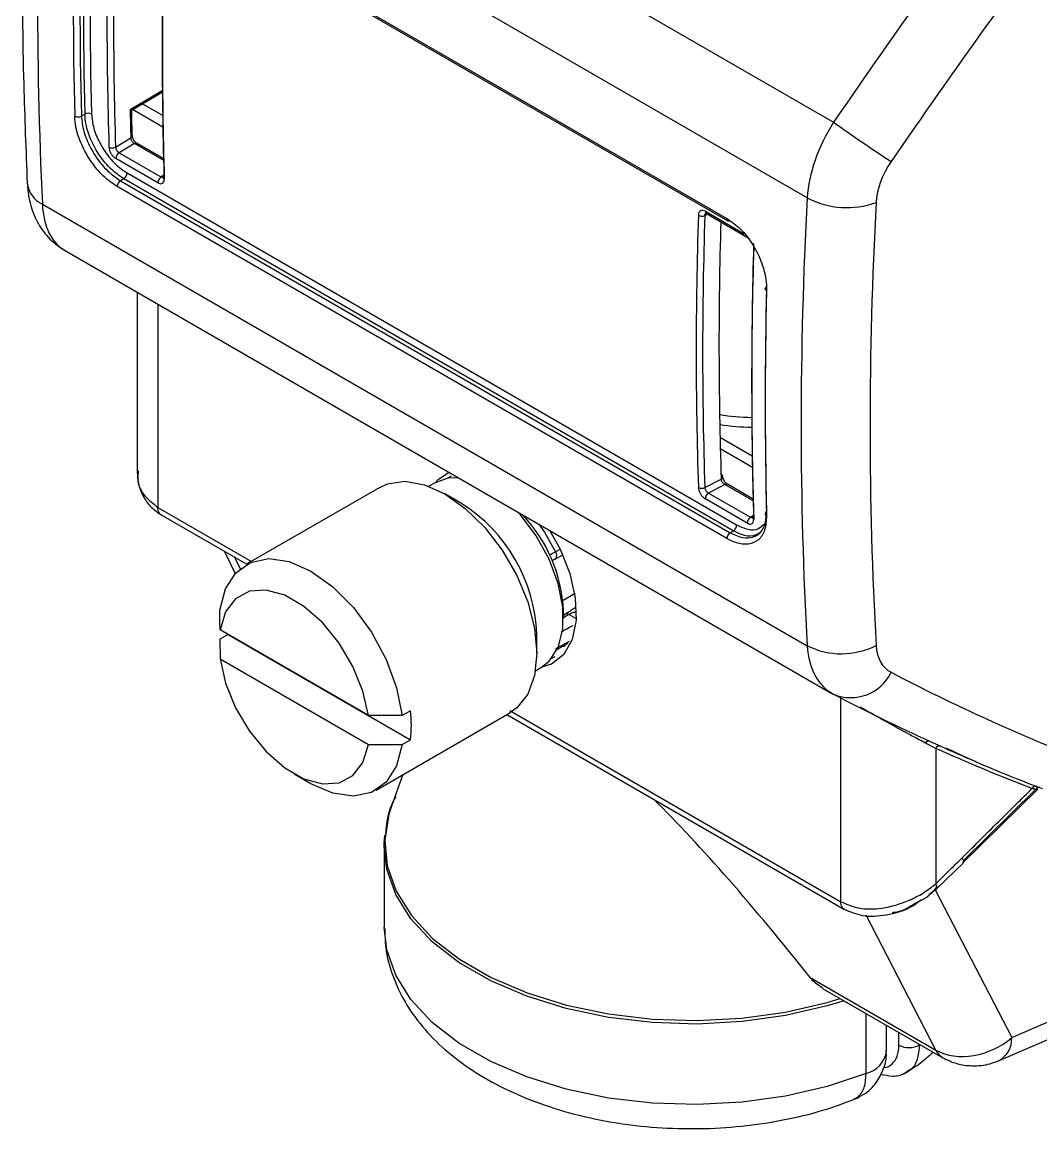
# Model space of a CAD drawing. Extents: x 9.3 to 87.2, y 0.6 to 68.8.
# Drawn here: x 10.481 to 12.634, y 0.64 to 2.979 of the extents above; entities that cross this region are included whole.
import ezdxf

# ---------------------------------------------------------------- set-up
doc = ezdxf.new("R2010")
doc.units = 0
doc.header["$MEASUREMENT"] = 0
doc.layers.add('OBJECT', color=7, linetype='CONTINUOUS')

msp = doc.modelspace()

# ---------------------------------------------------------------- linework, layer by layer
at = {"layer": 'OBJECT'}
for p, q in [((10.5736, 3.7042), (12.1964, 2.7674)), ((12.1407, 2.6077), (10.524, 3.541)), ((10.6824, 3.3079), (11.9707, 2.5642)), ((10.6845, 3.303), (11.9728, 2.5593)), ((10.7095, 2.7945), (10.7776, 2.8345)), ((10.7126, 2.793), (10.7776, 2.8312)), ((10.7358, 2.8066), (10.7783, 2.7822)), ((10.6064, 2.7804), (10.6139, 2.7846)), ((10.7787, 2.7572), (10.7147, 2.7942)), ((10.6788, 2.7151), (10.7112, 2.7344)), ((10.7186, 2.7224), (10.6863, 2.7031)), ((10.7806, 2.6866), (10.7186, 2.7224)), ((10.7801, 2.6906), (10.7239, 2.723)), ((10.7679, 2.6396), (10.6794, 2.6907)), ((10.6863, 2.7031), (10.7747, 2.652)), ((10.6961, 2.6479), (10.6893, 2.6439)), ((10.6893, 2.6439), (11.9777, 1.9002)), ((11.9844, 1.9042), (10.6961, 2.6479)), ((10.703, 2.6604), (11.9914, 1.9167)), ((10.7747, 2.652), (10.7813, 2.6568)), ((11.9707, 1.8877), (10.6824, 2.6314)), ((10.524, 2.5945), (12.1407, 1.6612)), ((11.93, 2.5728), (11.9241, 2.5702)), ((11.9254, 2.5792), (12.0071, 2.532)), ((11.9274, 2.5743), (12.0159, 2.5232)), ((10.5706, 2.4973), (12.1929, 1.5607)), ((10.7242, 2.4086), (10.7242, 2.031)), ((10.7682, 2.3832), (10.7682, 1.9537)), ((11.9571, 2.1016), (12.0244, 2.0628)), ((12.0248, 2.0378), (11.9577, 2.0766)), ((11.3883, 2.0194), (11.3815, 2.0151)), ((11.4045, 2.0159), (11.4042, 2.0158)), ((11.9241, 1.9955), (11.9587, 2.0136)), ((11.2372, 1.9958), (10.9543, 1.8326)), ((11.3541, 2.0056), (11.3412, 1.9982)), ((11.9668, 2.0018), (11.9322, 1.9838)), ((12.0265, 1.9674), (11.9668, 2.0018)), ((12.0264, 1.9711), (11.972, 2.0025)), ((11.41, 1.9618), (11.3747, 1.9822)), ((12.0138, 1.9203), (11.9254, 1.9714)), ((11.9322, 1.9838), (12.0206, 1.9327)), ((10.7682, 1.9537), (10.9662, 1.8394)), ((10.7749, 1.938), (10.9559, 1.8335)), ((12.0206, 1.9327), (12.0273, 1.937)), ((11.9777, 1.9002), (11.9844, 1.9042)), ((10.9092, 1.8604), (10.9313, 1.8138)), ((10.9301, 1.8483), (10.9418, 1.8238)), ((11.607, 1.8442), (11.6234, 1.8527)), ((11.6085, 1.8598), (11.6186, 1.865)), ((11.6245, 1.7576), (11.6498, 1.7722)), ((11.6257, 1.7189), (11.6257, 1.7352)), ((11.6257, 1.7259), (11.629, 1.7278)), ((11.6367, 1.7272), (11.6257, 1.7206)), ((11.6513, 1.7188), (11.6367, 1.7272)), ((10.9169, 1.6852), (10.8992, 1.675)), ((11.2133, 1.514), (10.8996, 1.6952)), ((10.9169, 1.6852), (11.3021, 1.4628)), ((11.5691, 1.6454), (11.5691, 1.6862)), ((10.8992, 1.675), (10.8996, 1.6339)), ((11.6373, 1.6705), (11.6085, 1.6545)), ((11.6129, 1.6542), (11.6351, 1.6664)), ((11.601, 1.6348), (11.6081, 1.6386)), ((10.8996, 1.6339), (11.2133, 1.4528)), ((11.5662, 1.6085), (11.5791, 1.6159)), ((12.2117, 1.1204), (12.2117, 1.5509)), ((11.3021, 1.524), (11.2845, 1.5138)), ((11.5122, 1.5242), (12.2117, 1.1204)), ((11.2845, 1.5138), (11.2133, 1.514)), ((11.2293, 1.3562), (11.5121, 1.5195)), ((11.5059, 1.5159), (12.2194, 1.104)), ((11.2845, 1.4526), (11.3021, 1.4628)), ((12.4121, 1.4444), (12.3908, 1.4554)), ((12.4003, 1.4592), (12.4229, 1.4488)), ((12.4121, 1.4444), (12.4121, 1.1582)), ((12.4336, 1.4454), (12.4343, 1.4451)), ((11.0564, 1.3903), (11.0918, 1.3699)), ((11.2859, 1.3889), (11.2611, 1.3199)), ((12.4698, 1.2024), (12.628, 1.3584)), ((12.623, 1.3578), (12.4707, 1.2075)), ((12.6199, 1.3663), (12.6261, 1.3638)), ((12.6237, 1.3578), (12.623, 1.3578)), ((11.2465, 1.2372), (11.2465, 1.0668)), ((12.5463, 0.7848), (13.5771, 1.2318)), ((12.5727, 0.8333), (13.4987, 1.2349)), ((12.4148, 1.1481), (12.4707, 1.2029)), ((12.3975, 1.1356), (12.4139, 1.1476)), ((12.4148, 1.1525), (12.4121, 1.1582)), ((12.3815, 1.1233), (12.3697, 1.1176)), ((12.4111, 1.1455), (12.5727, 0.8333)), ((12.4126, 0.8068), (12.2651, 1.0917)), ((12.1466, 0.9603), (12.4126, 0.8068)), ((12.1732, 0.9373), (12.4272, 0.7907)), ((12.2649, 0.7577), (12.2649, 0.8844)), ((12.3082, 0.8052), (12.3082, 0.8594)), ((12.3344, 0.8173), (12.3344, 0.8443)), ((12.3778, 0.8192), (12.3778, 0.8179))]:
    msp.add_line(p, q, dxfattribs=at)
at = {"layer": 'OBJECT', "flags": 128}
for points in [[(12.0546, 2.4118), (12.0534, 2.4127), (12.0525, 2.4137), (12.0519, 2.4147), (12.0517, 2.4158), (12.0519, 2.4169), (12.0524, 2.4179), (12.0533, 2.4189), (12.0541, 2.4194)], [(11.354, 2.0055), (11.3616, 2.0135), (11.384, 2.0277)], [(11.4042, 2.0158), (11.3813, 2.0151), (11.3541, 2.0056)], [(11.2372, 1.9958), (11.2534, 2.0032), (11.2903, 2.0087), (11.3314, 2.0016), (11.3747, 1.9822), (11.4179, 1.9516), (11.459, 1.9113), (11.4959, 1.8632), (11.5267, 1.8099), (11.5499, 1.754), (11.5642, 1.6982), (11.5691, 1.6454), (11.5642, 1.5983), (11.5499, 1.5591), (11.5267, 1.5299), (11.5121, 1.5195)], [(11.5791, 1.6159), (11.5953, 1.6284), (11.6145, 1.6577), (11.6244, 1.6966), (11.6244, 1.7426), (11.6145, 1.793), (11.5953, 1.8444), (11.568, 1.8938), (11.5343, 1.9379), (11.5283, 1.9444)], [(11.5736, 1.9183), (11.5851, 1.9016), (11.6085, 1.8598)], [(11.5958, 1.9055), (11.6182, 1.8654), (11.6388, 1.8136), (11.6502, 1.7625), (11.6519, 1.7152), (11.6436, 1.6745), (11.626, 1.643), (11.6, 1.6226), (11.579, 1.6158)], [(11.6085, 1.8598), (11.6099, 1.856), (11.6105, 1.8523), (11.6103, 1.849), (11.6094, 1.8463), (11.6077, 1.8444), (11.6072, 1.8441)], [(10.8992, 1.7362), (10.9109, 1.7812), (10.933, 1.8156), (10.964, 1.8374), (11.0024, 1.8454), (11.0458, 1.8391), (11.0918, 1.8189), (11.1378, 1.786), (11.1813, 1.7421), (11.2196, 1.6899), (11.2507, 1.6322), (11.2727, 1.5724), (11.2845, 1.5138)], [(11.2133, 1.514), (11.2016, 1.5656), (11.1804, 1.6176), (11.1512, 1.6669), (11.1159, 1.7101), (11.0767, 1.7445), (11.0362, 1.7679), (10.997, 1.7787), (10.9617, 1.7763), (10.9325, 1.7607), (10.9114, 1.7331), (10.8996, 1.6952)], [(11.6291, 1.6599), (11.6272, 1.6597), (11.6224, 1.6594)], [(10.8996, 1.6339), (10.9114, 1.5824), (10.9325, 1.5303), (10.9617, 1.4811), (10.997, 1.4379), (11.0362, 1.4034), (11.0767, 1.3801), (11.1159, 1.3693), (11.1512, 1.3717), (11.1804, 1.3872), (11.2016, 1.4149), (11.2133, 1.4528)], [(11.2845, 1.4526), (11.2727, 1.4076), (11.2507, 1.3732), (11.2196, 1.3514), (11.1813, 1.3434), (11.1378, 1.3497), (11.0918, 1.3698), (11.0918, 1.3699)], [(11.2611, 1.3199), (11.2564, 1.3052), (11.2478, 1.2507), (11.253, 1.1961), (11.2719, 1.1426), (11.3041, 1.0912), (11.3489, 1.043), (11.4054, 0.9991), (11.4724, 0.9605), (11.5484, 0.9278), (11.6318, 0.9019), (11.7209, 0.8833), (11.8137, 0.8724), (11.9083, 0.8694), (12.0026, 0.8744), (12.0947, 0.8873), (12.1825, 0.9077), (12.2101, 0.916)], [(11.2465, 1.2372), (11.2466, 1.244), (11.2478, 1.2608)], [(12.2184, 0.9112), (12.183, 0.9004), (12.095, 0.8799), (12.0028, 0.867), (11.9083, 0.862), (11.8136, 0.865), (11.7206, 0.876), (11.6314, 0.8946), (11.5478, 0.9205), (11.4717, 0.9532), (11.4046, 0.9919), (11.348, 1.0359), (11.303, 1.0841), (11.2708, 1.1356), (11.2518, 1.1893), (11.2465, 1.2372)], [(12.2649, 0.7577), (12.183, 0.73), (12.095, 0.7095), (12.0028, 0.6966), (11.9083, 0.6917), (11.8136, 0.6947), (11.7206, 0.7056), (11.6314, 0.7242), (11.5478, 0.7502), (11.4717, 0.7828), (11.4046, 0.8216), (11.348, 0.8655), (11.303, 0.9138), (11.2708, 0.9653), (11.2518, 1.019), (11.2465, 1.0668)]]:
    msp.add_lwpolyline(points, dxfattribs=at)
at = {"layer": 'OBJECT'}
for centre, radius, start, end in [((10.6211, 2.7713), 0.015, 62.894, 118.4383), ((10.5993, 2.7936), 0.015, 242.8917, 298.4386), ((14.5387, 6.0733), 4.0517, 234.681, 236.7624), ((10.709, 2.7392), 0.00525, 294.7142, 356.6117), ((10.6716, 2.7282), 0.015, 242.9427, 298.7904), ((10.7218, 2.7184), 0.0051, 65.7664, 128.198), ((10.6948, 2.6903), 0.0153, 123.7313, 178.6448), ((10.6977, 2.6311), 0.0153, 123.1001, 178.8319), ((10.6877, 2.6608), 0.0153, 303.1064, 358.7615), ((10.7833, 2.6392), 0.0153, 123.7313, 178.6448), ((10.7836, 2.6513), 0.00496, 121.775, 176.4597), ((10.7836, 2.6519), 0.00494, 184.0572, 246.1682), ((10.5481, 2.6455), 0.0564, 186.649, 244.6999), ((12.2241, 2.7655), 0.1785, 242.1182, 290.3517), ((11.9304, 2.5784), 0.00511, 171.6819, 234.2034), ((11.9181, 2.585), 0.016, 242.4015, 292.2699), ((11.9756, 2.5634), 0.00498, 170.3897, 235.1881), ((11.9748, 2.5634), 0.00461, 244.2833, 295.7403), ((11.9569, 2.0187), 0.00543, 289.8826, 355.4164), ((11.9573, 2.0178), 0.00502, 5.29, 65.659), ((11.9175, 2.0091), 0.0151, 243.2063, 296.302), ((11.9699, 1.998), 0.00496, 64.7543, 129.2101), ((11.9407, 1.9711), 0.0153, 123.7313, 178.6448), ((11.2285, 1.6733), 0.3408, 2.1738, 57.8208), ((12.0563, 1.9403), 0.00452, 113.6483, 248.0759), ((11.3053, 1.7187), 0.3208, 2.9468, 43.0934), ((12.0292, 1.92), 0.0153, 123.7313, 178.6448), ((12.0298, 1.9319), 0.00524, 117.5203, 175.3705), ((12.0294, 1.9327), 0.00489, 183.9564, 246.5226), ((11.986, 1.8873), 0.0153, 123.1001, 178.8319), ((11.9761, 1.917), 0.0153, 303.1064, 358.7615), ((11.5534, 1.9562), 0.111, 292.6053, 299.7871), ((11.6003, 1.8574), 0.015, 273.4957, 297.4131), ((11.6323, 1.7212), 0.00746, 54.2366, 116.746), ((12.2128, 1.8062), 0.1619, 243.5349, 296.9509), ((12.2326, 1.6465), 0.0948, 247.5083, 334.1804), ((11.0452, 1.4934), 0.2587, 353.2028, 6.7972), ((12.3979, 1.4517), 0.00808, 79.8406, 152.4377), ((12.4199, 1.4409), 0.00848, 68.6467, 155.7964), ((12.6231, 1.3561), 0.00825, 68.5903, 157.367), ((12.6312, 1.3524), 0.00922, 82.0939, 144.2089), ((12.5201, 0.8305), 0.0527, 299.8316, 3.0189), ((12.2527, 0.8123), 0.0559, 282.5588, 352.7802), ((12.3555, 0.8579), 0.0457, 242.4585, 299.143), ((12.4461, 0.8225), 0.037, 205.1339, 239.2852)]:
    msp.add_arc(centre, radius, start, end, dxfattribs=at)
for centre, major_axis, ratio, start_param, end_param in [((16.9254, 7.6208), (4.3387, 9.1702), 0.514822, 2.256716, 2.371324), ((17.6306, -0.6839), (5.9299, 8.2381), 0.633584, 1.53026, 1.607608), ((17.9195, 7.0469), (5.1787, 8.6605), 0.587359, 2.330232, 2.400049), ((17.9264, 7.0428), (5.1737, 8.6519), 0.587369, 2.330241, 2.400058), ((17.8701, 7.0754), (5.1941, 8.6863), 0.587359, 2.336353, 2.393928), ((17.8771, 7.0713), (5.1891, 8.6776), 0.587369, 2.336363, 2.393937), ((17.8773, 7.0714), (5.184, 8.669), 0.587369, 2.336334, 2.393966), ((17.8843, 7.0672), (5.179, 8.6604), 0.587379, 2.336343, 2.393975), ((17.6992, -0.7328), (5.8763, 8.1428), 0.634146, 1.538485, 1.60844), ((17.2811, 7.4147), (4.4271, 9.0755), 0.525016, 2.28456, 2.354387), ((17.2888, 7.411), (4.4321, 9.0842), 0.525069, 2.28459, 2.354417), ((17.9264, 7.0428), (5.1506, 8.6133), 0.587369, 2.392604, 2.400058), ((12.3198, 2.6887), (0.1309, 0.2014), 0.609441, 1.576035, 2.330941), ((12.3884, 2.6398), (0.0769, 0.1066), 0.634146, 1.60844, 2.363346), ((20.0276, 5.8299), (5.93, 8.2383), 0.633584, 2.362514, 2.477122), ((20.0962, 5.781), (5.8764, 8.143), 0.634146, 2.363346, 2.477954), ((10.6837, 2.7091), (0.1102, 0.2134), 0.543411, 2.387868, 3.142774), ((19.6642, 6.0397), (5.7627, 8.3082), 0.625226, 2.373085, 2.442912), ((19.6707, 6.0353), (5.7577, 8.2995), 0.62527, 2.373146, 2.442972), ((19.6707, 6.0353), (5.732, 8.2625), 0.62527, 2.376622, 2.442972), ((19.0263, 6.4078), (4.9097, 8.8043), 0.567218, 2.312778, 2.382594), ((19.0335, 6.4038), (4.9147, 8.813), 0.567229, 2.312786, 2.382602), ((19.0757, 6.3793), (4.9243, 8.8305), 0.567218, 2.318899, 2.376473), ((19.0829, 6.3753), (4.9293, 8.8392), 0.567229, 2.318907, 2.376481), ((12.0313, 2.2905), (0.25, 0.0036), 0.586701, 4.398119, 4.672052), ((12.0315, 2.2784), (0.265, 0.0036), 0.586173, 4.417409, 4.674449), ((12.3198, 1.7646), (0.1309, 0.2014), 0.609441, 2.44555, 3.200456), ((12.3884, 1.7157), (0.0769, 0.1066), 0.634146, 2.477954, 3.23286), ((17.6992, 10.0537), (5.8763, 8.1428), 0.634146, 3.23286, 3.302816), ((17.6306, 10.1026), (5.9299, 8.2381), 0.633584, 3.232028, 3.267027), ((12.5042, -0.3575), (-1.1262, 1.9352), 0.195513, 5.34228, 5.654154), ((12.4933, 0.8851), (0.1124, 0.043), 0.719561, 3.678834, 5.192941)]:
    msp.add_ellipse(centre, major_axis=major_axis, ratio=ratio, start_param=start_param, end_param=end_param, dxfattribs=at)
for points, knots in [([(10.492, 3.585), (10.49, 3.5328), (10.4841, 3.3812), (10.4804, 3.1342), (10.4828, 2.8712), (10.4893, 2.7081), (10.492, 2.639)], [0, 0, 0, 0, 0.161364, 0.46801, 0.774712, 1, 1, 1, 1]), ([(10.6961, 2.6479), (10.6871, 2.6541), (10.6691, 2.6665), (10.6447, 2.6958), (10.6261, 2.7292), (10.6158, 2.7602), (10.6144, 2.7776), (10.6139, 2.7846)], [0, 0, 0, 0, 0.214633, 0.429263, 0.643959, 0.858756, 1, 1, 1, 1]), ([(10.6279, 2.7847), (10.629, 2.775), (10.6311, 2.7555), (10.6443, 2.7236), (10.6634, 2.6944), (10.6841, 2.6727), (10.6977, 2.6639), (10.703, 2.6604)], [0, 0, 0, 0, 0.214604, 0.429203, 0.643897, 0.858708, 1, 1, 1, 1]), ([(10.7126, 2.7931), (10.7126, 2.793), (10.7128, 2.7929), (10.7117, 2.7934), (10.7103, 2.7941), (10.7095, 2.7945), (10.7095, 2.7945)], [0, 0, 0, 0, 0.04617, 0.541626, 0.988035, 1, 1, 1, 1]), ([(10.7142, 2.7389), (10.7141, 2.7439), (10.7135, 2.7619), (10.713, 2.78), (10.7127, 2.7931)], [0, 0, 0, 0, 0.278464, 1, 1, 1, 1]), ([(10.6824, 2.6314), (10.6726, 2.6381), (10.653, 2.6516), (10.6264, 2.6835), (10.6059, 2.7198), (10.5946, 2.7536), (10.593, 2.7727), (10.5924, 2.7803)], [0, 0, 0, 0, 0.2143401, 0.4286737, 0.6431867, 0.8580339, 1, 1, 1, 1]), ([(10.6064, 2.7804), (10.6076, 2.7697), (10.61, 2.7483), (10.6247, 2.7132), (10.6457, 2.6811), (10.6686, 2.6574), (10.6835, 2.6477), (10.6893, 2.6439)], [0, 0, 0, 0, 0.2148944, 0.4297875, 0.6446888, 0.8594841, 1, 1, 1, 1]), ([(10.7238, 2.7231), (10.7237, 2.7231), (10.7231, 2.7234), (10.7214, 2.7248), (10.719, 2.7273), (10.7167, 2.7307), (10.7151, 2.7342), (10.7143, 2.7372), (10.7143, 2.7383), (10.7142, 2.7388)], [0, 0, 0, 0, 0.034126, 0.188202, 0.355285, 0.535371, 0.72366, 0.885777, 1, 1, 1, 1]), ([(10.6648, 2.7149), (10.665, 2.713), (10.6654, 2.7092), (10.668, 2.703), (10.6717, 2.6973), (10.6758, 2.6931), (10.6784, 2.6913), (10.6794, 2.6907)], [0, 0, 0, 0, 0.214994, 0.429995, 0.644918, 0.859673, 1, 1, 1, 1]), ([(10.6788, 2.7151), (10.6789, 2.7145), (10.679, 2.7129), (10.6799, 2.7102), (10.6816, 2.7073), (10.6838, 2.7047), (10.6854, 2.7036), (10.6863, 2.7031)], [0, 0, 0, 0, 0.140418, 0.355198, 0.570086, 0.785041, 1, 1, 1, 1]), ([(10.7186, 2.7224), (10.7178, 2.7229), (10.7162, 2.724), (10.714, 2.7266), (10.7123, 2.7295), (10.7113, 2.7323), (10.7112, 2.7338), (10.7112, 2.7344)], [0, 0, 0, 0, 0.21496, 0.429914, 0.644801, 0.859583, 1, 1, 1, 1]), ([(10.7679, 2.6396), (10.7695, 2.6389), (10.7727, 2.6374), (10.7769, 2.6377), (10.7799, 2.6399), (10.7815, 2.6434), (10.7816, 2.6463), (10.7816, 2.6474)], [0, 0, 0, 0, 0.21589, 0.431769, 0.6474, 0.862442, 1, 1, 1, 1]), ([(10.7795, 2.6514), (10.7791, 2.6512), (10.7782, 2.6506), (10.7765, 2.6509), (10.7752, 2.6517), (10.7747, 2.652)], [0, 0, 0, 0, 0.334448, 0.726888, 1, 1, 1, 1]), ([(10.7786, 2.6516), (10.7786, 2.6514), (10.7787, 2.6506), (10.7785, 2.6501), (10.7786, 2.6502), (10.7786, 2.6503)], [0, 0, 0, 0, 0.190691, 0.847392, 1, 1, 1, 1]), ([(10.492, 2.639), (10.4929, 2.6285), (10.4951, 2.6034), (10.5068, 2.5666), (10.5284, 2.5312), (10.5533, 2.5073), (10.571, 2.4972), (10.5771, 2.4937)], [0, 0, 0, 0, 0.179468, 0.426264, 0.657692, 0.882022, 1, 1, 1, 1]), ([(11.9254, 2.5792), (11.9238, 2.5799), (11.9205, 2.5814), (11.9162, 2.581), (11.9128, 2.5786), (11.911, 2.5749), (11.9108, 2.5719), (11.9107, 2.5708)], [0, 0, 0, 0, 0.2158887, 0.4317743, 0.6474045, 0.8624418, 1, 1, 1, 1]), ([(11.9241, 2.5702), (11.9243, 2.571), (11.9245, 2.5728), (11.9255, 2.5743), (11.9263, 2.5746), (11.9265, 2.5747)], [0, 0, 0, 0, 0.440895, 0.881666, 1, 1, 1, 1]), ([(11.9261, 2.5749), (11.9261, 2.5749), (11.9259, 2.5748), (11.9264, 2.5749), (11.9272, 2.5743), (11.9275, 2.5742)], [0, 0, 0, 0, 0.089104, 0.737167, 1, 1, 1, 1]), ([(11.9707, 2.5642), (11.9805, 2.5574), (11.9999, 2.5439), (12.0253, 2.5112), (12.0442, 2.474), (12.0538, 2.4392), (12.0544, 2.4196), (12.0546, 2.4118)], [0, 0, 0, 0, 0.21434, 0.428673, 0.643186, 0.858034, 1, 1, 1, 1]), ([(10.7243, 2.0302), (10.7249, 2.0204), (10.7263, 2.0014), (10.737, 1.9754), (10.7529, 1.9532), (10.7679, 1.9429), (10.7752, 1.9378)], [0, 0, 0, 0, 0.272581, 0.528361, 0.769053, 1, 1, 1, 1]), ([(10.7267, 2.0309), (10.7266, 2.029), (10.7262, 2.0238), (10.7237, 2.0047), (10.7376, 1.9775), (10.7584, 1.9613), (10.7682, 1.9537)], [0, 0, 0, 0, 0.060094, 0.165296, 0.606188, 1, 1, 1, 1]), ([(11.9668, 2.0018), (11.9659, 2.0024), (11.9641, 2.0034), (11.9617, 2.0059), (11.9599, 2.0089), (11.9589, 2.0115), (11.9588, 2.013), (11.9587, 2.0136)], [0, 0, 0, 0, 0.2192785, 0.4386055, 0.6564354, 0.8710618, 1, 1, 1, 1]), ([(11.972, 2.0025), (11.9719, 2.0026), (11.9713, 2.0029), (11.9694, 2.0043), (11.9671, 2.0069), (11.9648, 2.0103), (11.9632, 2.0138), (11.9624, 2.0167), (11.9624, 2.0178), (11.9623, 2.0183)], [0, 0, 0, 0, 0.035689, 0.19144, 0.360943, 0.5427, 0.731446, 0.891835, 1, 1, 1, 1]), ([(11.9107, 1.9956), (11.9109, 1.9937), (11.9113, 1.9899), (11.9139, 1.9837), (11.9176, 1.978), (11.9217, 1.9738), (11.9243, 1.9721), (11.9254, 1.9714)], [0, 0, 0, 0, 0.214324, 0.428637, 0.643247, 0.858463, 1, 1, 1, 1]), ([(11.9241, 1.9955), (11.9242, 1.995), (11.9243, 1.9935), (11.9253, 1.9908), (11.9271, 1.9879), (11.9295, 1.9854), (11.9313, 1.9843), (11.9322, 1.9838)], [0, 0, 0, 0, 0.128936, 0.343571, 0.561396, 0.780722, 1, 1, 1, 1]), ([(10.7755, 1.9378), (10.7752, 1.9379), (10.7732, 1.9386), (10.7708, 1.942), (10.7685, 1.9472), (10.7683, 1.9516), (10.7682, 1.9537)], [0, 0, 0, 0, 0.061615, 0.399373, 0.714234, 1, 1, 1, 1]), ([(12.0546, 1.9361), (12.054, 1.9256), (12.0526, 1.9044), (12.0385, 1.8835), (12.0171, 1.874), (11.9931, 1.8764), (11.9771, 1.8845), (11.9707, 1.8877)], [0, 0, 0, 0, 0.215131, 0.430266, 0.64531, 0.860066, 1, 1, 1, 1]), ([(11.9777, 1.9002), (11.9866, 1.896), (12.0045, 1.8876), (12.0278, 1.8893), (12.0449, 1.9019), (12.0532, 1.9195), (12.0538, 1.933), (12.0539, 1.9368)], [0, 0, 0, 0, 0.2278015, 0.4555986, 0.6835035, 0.9115798, 1, 1, 1, 1]), ([(11.9914, 1.9167), (11.9995, 1.9129), (12.0157, 1.9054), (12.0367, 1.9063), (12.0459, 1.9147), (12.0502, 1.9187)], [0, 0, 0, 0, 0.344941, 0.689882, 1, 1, 1, 1]), ([(12.0138, 1.9203), (12.0154, 1.9196), (12.0186, 1.9181), (12.0227, 1.9184), (12.0258, 1.9207), (12.0273, 1.9242), (12.0274, 1.9271), (12.0275, 1.9282)], [0, 0, 0, 0, 0.214551, 0.429103, 0.643742, 0.858546, 1, 1, 1, 1]), ([(12.0245, 1.9319), (12.0245, 1.9318), (12.0238, 1.9315), (12.0224, 1.9318), (12.0212, 1.9325), (12.0206, 1.9327)], [0, 0, 0, 0, 0.079735, 0.634759, 1, 1, 1, 1]), ([(12.0245, 1.9323), (12.0245, 1.9322), (12.0246, 1.9314), (12.0244, 1.9309), (12.0245, 1.931), (12.0245, 1.931)], [0, 0, 0, 0, 0.192168, 0.84127, 1, 1, 1, 1]), ([(12.04, 1.8997), (12.0357, 1.8972), (12.0252, 1.8911), (12.005, 1.8939), (11.9903, 1.9013), (11.9844, 1.9042)], [0, 0, 0, 0, 0.3002982, 0.7230475, 1, 1, 1, 1]), ([(10.8996, 1.6952), (10.8996, 1.6954), (10.8994, 1.709), (10.8993, 1.7227), (10.8992, 1.7362)], [0, 0, 0, 0, 0.013757, 1, 1, 1, 1]), ([(11.6512, 1.7425), (11.6504, 1.7418), (11.6473, 1.7394), (11.6407, 1.7351), (11.6356, 1.7319), (11.6333, 1.7305)], [0, 0, 0, 0, 0.170439, 0.619365, 1, 1, 1, 1]), ([(11.6519, 1.7329), (11.6516, 1.7329), (11.6495, 1.7322), (11.6455, 1.731), (11.6411, 1.7294), (11.6384, 1.7282), (11.6373, 1.7276), (11.6367, 1.7272)], [0, 0, 0, 0, 0.04956, 0.481704, 0.754483, 0.852496, 1, 1, 1, 1]), ([(11.6333, 1.7305), (11.6332, 1.7305), (11.6317, 1.7295), (11.6305, 1.7288), (11.6292, 1.728)], [0, 0, 0, 0, 0.013108, 1, 1, 1, 1]), ([(11.6202, 1.6902), (11.6239, 1.6922), (11.6324, 1.697), (11.6409, 1.7017), (11.6457, 1.7044)], [0, 0, 0, 0, 0.435341, 1, 1, 1, 1]), ([(12.3908, 1.4554), (12.3816, 1.4603), (12.3573, 1.4732), (12.315, 1.4964), (12.2756, 1.5185), (12.2571, 1.529), (12.2527, 1.5316)], [0, 0, 0, 0, 0.235151, 0.622627, 0.909424, 1, 1, 1, 1]), ([(11.2133, 1.4528), (11.2137, 1.4528), (11.2374, 1.4527), (11.2611, 1.4526), (11.2845, 1.4526)], [0, 0, 0, 0, 0.013757, 1, 1, 1, 1]), ([(12.6155, 1.3593), (12.5679, 1.3783), (12.4995, 1.4056), (12.4325, 1.4353), (12.4121, 1.4444)], [0, 0, 0, 0, 0.695362, 1, 1, 1, 1]), ([(12.4229, 1.4488), (12.4268, 1.4471), (12.4464, 1.4383), (12.4704, 1.4275), (12.4909, 1.4191), (12.4955, 1.4173)], [0, 0, 0, 0, 0.162486, 0.81243, 1, 1, 1, 1]), ([(12.4343, 1.4451), (12.4617, 1.4323), (12.528, 1.4015), (12.5967, 1.375), (12.637, 1.3595)], [0, 0, 0, 0, 0.413845, 1, 1, 1, 1]), ([(12.468, 1.2131), (12.4955, 1.2405), (12.5446, 1.2893), (12.5938, 1.3379), (12.6155, 1.3593)], [0, 0, 0, 0, 0.5600076, 1, 1, 1, 1]), ([(12.623, 1.3578), (12.6208, 1.3581), (12.6185, 1.3583), (12.6155, 1.3593), (12.6155, 1.3593)], [0, 0, 0, 0, 0.999838, 1, 1, 1, 1]), ([(12.6282, 1.3584), (12.6276, 1.3581), (12.6267, 1.3576), (12.6244, 1.3577), (12.6237, 1.3578)], [0, 0, 0, 0, 0.690225, 1, 1, 1, 1]), ([(11.2711, 1.3426), (11.2701, 1.341), (11.2592, 1.3222), (11.2513, 1.2951), (11.2498, 1.2697), (11.2494, 1.2629)], [0, 0, 0, 0, 0.064841, 0.74726, 1, 1, 1, 1]), ([(12.4121, 1.1582), (12.4225, 1.1684), (12.4412, 1.1868), (12.4598, 1.2051), (12.468, 1.2131)], [0, 0, 0, 0, 0.56, 1, 1, 1, 1]), ([(12.4707, 1.2075), (12.4704, 1.2084), (12.4697, 1.2101), (12.4685, 1.2122), (12.468, 1.2131)], [0, 0, 0, 0, 0.572422, 1, 1, 1, 1]), ([(12.4696, 1.2026), (12.4703, 1.2029), (12.4717, 1.2034), (12.4711, 1.206), (12.4707, 1.2075)], [0, 0, 0, 0, 0.44786, 1, 1, 1, 1]), ([(12.2117, 1.1204), (12.2238, 1.1152), (12.2495, 1.1041), (12.3012, 1.105), (12.3484, 1.1187), (12.3863, 1.1382), (12.4034, 1.1514), (12.4121, 1.1582)], [0, 0, 0, 0, 0.207204, 0.439178, 0.705357, 0.850115, 1, 1, 1, 1]), ([(12.4148, 1.1525), (12.4067, 1.1424), (12.397, 1.1303), (12.3837, 1.1243), (12.3815, 1.1233)], [0, 0, 0, 0, 0.833875, 1, 1, 1, 1]), ([(12.4138, 1.1476), (12.4139, 1.1476), (12.4148, 1.1476), (12.4153, 1.1487), (12.4154, 1.1505), (12.415, 1.1521), (12.4148, 1.1525)], [0, 0, 0, 0, 0.033773, 0.43615, 0.829629, 1, 1, 1, 1]), ([(12.2187, 1.1045), (12.2311, 1.0992), (12.2575, 1.088), (12.3093, 1.091), (12.354, 1.1035), (12.3753, 1.1198), (12.381, 1.1242)], [0, 0, 0, 0, 0.26178, 0.552352, 0.880358, 1, 1, 1, 1]), ([(12.2187, 1.1046), (12.2185, 1.1047), (12.2166, 1.1054), (12.2143, 1.1087), (12.212, 1.1139), (12.2118, 1.1183), (12.2117, 1.1204)], [0, 0, 0, 0, 0.0444454, 0.388384, 0.7090052, 1, 1, 1, 1]), ([(12.3697, 1.1176), (12.3568, 1.1092), (12.3408, 1.099), (12.3234, 1.0974), (12.3201, 1.097)], [0, 0, 0, 0, 0.81304, 1, 1, 1, 1]), ([(11.2479, 1.0638), (11.248, 1.0502), (11.2484, 1.0164), (11.263, 0.9638), (11.289, 0.9076), (11.3263, 0.8551), (11.3741, 0.8066), (11.4323, 0.7627), (11.5002, 0.7243), (11.576, 0.6925), (11.658, 0.6679), (11.7444, 0.6508), (11.8334, 0.6415), (11.9235, 0.6399), (12.0132, 0.6461), (12.1007, 0.6602), (12.1804, 0.6803), (12.2281, 0.6984), (12.2498, 0.7067)], [0, 0, 0, 0, 0.039395, 0.097838, 0.156544, 0.216718, 0.279114, 0.343785, 0.410093, 0.477141, 0.544147, 0.610913, 0.677459, 0.743898, 0.810381, 0.877028, 0.944001, 1, 1, 1, 1]), ([(12.1735, 0.9379), (12.1652, 0.9433), (12.1553, 0.9497), (12.1478, 0.9589), (12.1466, 0.9603)], [0, 0, 0, 0, 0.843028, 1, 1, 1, 1]), ([(12.2395, 0.7039), (12.2467, 0.7068), (12.265, 0.714), (12.2869, 0.7363), (12.3022, 0.765), (12.3086, 0.7887), (12.3076, 0.802), (12.3074, 0.8053)], [0, 0, 0, 0, 0.1773, 0.449549, 0.693239, 0.924333, 1, 1, 1, 1]), ([(12.3023, 0.7704), (12.3026, 0.7703), (12.3098, 0.7696), (12.3205, 0.7771), (12.3323, 0.7925), (12.3337, 0.8091), (12.3344, 0.8173)], [0, 0, 0, 0, 0.014004, 0.342772, 0.671383, 1, 1, 1, 1]), ([(12.3443, 0.7562), (12.3565, 0.7639), (12.3791, 0.7779), (12.398, 0.7948), (12.4067, 0.8025)], [0, 0, 0, 0, 0.541212, 1, 1, 1, 1]), ([(12.3778, 0.8179), (12.3767, 0.8073), (12.3746, 0.786), (12.3643, 0.7677), (12.3548, 0.7639), (12.3529, 0.7632)], [0, 0, 0, 0, 0.444636, 0.889221, 1, 1, 1, 1]), ([(12.4272, 0.7907), (12.4369, 0.7861), (12.4563, 0.7768), (12.4909, 0.7725), (12.5217, 0.7755), (12.54, 0.7824), (12.5463, 0.7848)], [0, 0, 0, 0, 0.261128, 0.522016, 0.834165, 1, 1, 1, 1]), ([(12.2396, 0.703), (12.245, 0.7063), (12.2561, 0.7129), (12.2638, 0.7343), (12.2646, 0.7513), (12.2649, 0.7577)], [0, 0, 0, 0, 0.37247, 0.763274, 1, 1, 1, 1]), ([(12.296, 0.7562), (12.3042, 0.7543), (12.3211, 0.7504), (12.3421, 0.7538), (12.3508, 0.7614), (12.3529, 0.7632)], [0, 0, 0, 0, 0.4145115, 0.8625202, 1, 1, 1, 1])]:
    msp.add_open_spline(points, degree=3, knots=knots, dxfattribs=at)

doc.saveas('drawing.dxf')
